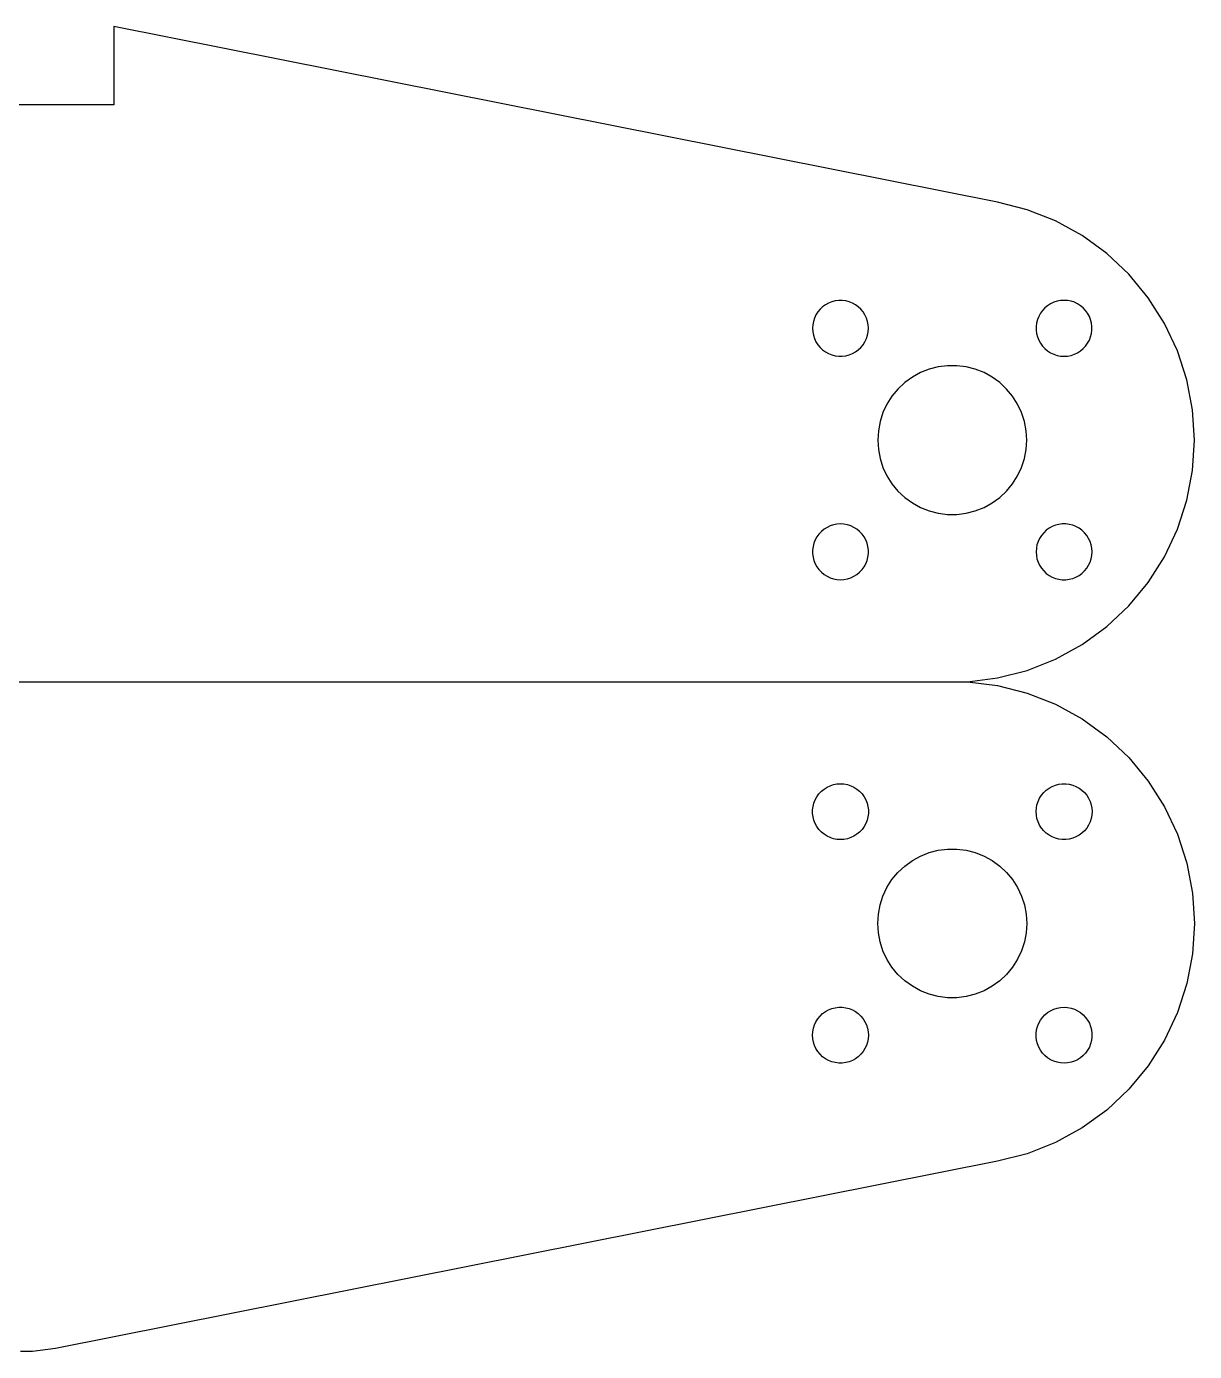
# Model space of a CAD drawing. Extents: x 0 to 499, y -2 to 80.
# Drawn here: x 436 to 498.7, y -1.8 to 69.3 of the extents above; entities that cross this region are included whole.
import ezdxf

# ---------------------------------------------------------------- set-up
doc = ezdxf.new("R2010")
doc.units = 0
doc.layers.add('LAYER_1', color=7, linetype='CONTINUOUS')

msp = doc.modelspace()

# ---------------------------------------------------------------- linework, layer by layer
at = {"layer": 'LAYER_1', "color": 7}
for p, q in [((488.141543, 59.8621), (440.705544, 69.293092)), ((440.705544, 69.293092), (440.705544, 65.092102)), ((440.705544, 65.092102), (390.705544, 65.092102)), ((489.722544, 59.456096), (488.141543, 59.8621)), ((491.240544, 58.855103), (489.722544, 59.456096)), ((492.671543, 58.068098), (491.240544, 58.855103)), ((493.992543, 57.109107), (492.671543, 58.068098)), ((495.182545, 55.991084), (493.992543, 57.109107)), ((496.222545, 54.733107), (495.182545, 55.991084)), ((478.612544, 54.119104), (478.491544, 53.974098)), ((478.749543, 54.248108), (478.612544, 54.119104)), ((478.901543, 54.35809), (478.749543, 54.248108)), ((479.066544, 54.449106), (478.901543, 54.35809)), ((479.241544, 54.519098), (479.066544, 54.449106)), ((479.424543, 54.5651), (479.241544, 54.519098)), ((479.611543, 54.589089), (479.424543, 54.5651)), ((479.799543, 54.589089), (479.611543, 54.589089)), ((479.986543, 54.5651), (479.799543, 54.589089)), ((480.169545, 54.519098), (479.986543, 54.5651)), ((480.344545, 54.449106), (480.169545, 54.519098)), ((480.509543, 54.35809), (480.344545, 54.449106)), ((480.661543, 54.248108), (480.509543, 54.35809)), ((480.798545, 54.119104), (480.661543, 54.248108)), ((480.919544, 53.974098), (480.798545, 54.119104)), ((490.678543, 54.185088), (490.549545, 54.048097)), ((490.823544, 54.306104), (490.678543, 54.185088)), ((490.982545, 54.406096), (490.823544, 54.306104)), ((491.153543, 54.487094), (490.982545, 54.406096)), ((491.332545, 54.54509), (491.153543, 54.487094)), ((491.517545, 54.580086), (491.332545, 54.54509)), ((491.705544, 54.592108), (491.517545, 54.579973)), ((491.893544, 54.580086), (491.705544, 54.592221)), ((492.078543, 54.54509), (491.893544, 54.580086)), ((492.257543, 54.487094), (492.078543, 54.54509)), ((492.428544, 54.406096), (492.257543, 54.487094)), ((492.587542, 54.306104), (492.428544, 54.406096)), ((492.732543, 54.185088), (492.587542, 54.306104)), ((492.861544, 54.048097), (492.732543, 54.185088)), ((497.097544, 53.3551), (496.222545, 54.733107)), ((478.252544, 53.465082), (478.217543, 53.280086)), ((478.310544, 53.644096), (478.252544, 53.465082)), ((478.391545, 53.815094), (478.310544, 53.644096)), ((478.491544, 53.974098), (478.391545, 53.815094)), ((481.019544, 53.815094), (480.919544, 53.974098)), ((481.100545, 53.644096), (481.019544, 53.815094)), ((481.158544, 53.465082), (481.100545, 53.644096)), ((481.193543, 53.280086), (481.158544, 53.465082)), ((490.232545, 53.373106), (490.208556, 53.186106)), ((490.278544, 53.556099), (490.232545, 53.373106)), ((490.348544, 53.731105), (490.278544, 53.556099)), ((490.439543, 53.896092), (490.348544, 53.731105)), ((490.549545, 54.048097), (490.439543, 53.896092)), ((492.971545, 53.896092), (492.861544, 54.048097)), ((493.062545, 53.731105), (492.971545, 53.896092)), ((493.132545, 53.556099), (493.062545, 53.731105)), ((493.178544, 53.373106), (493.132545, 53.556099)), ((493.202544, 53.186106), (493.178555, 53.373106)), ((497.792544, 51.87809), (497.097544, 53.3551)), ((478.205543, 53.092097), (478.217538, 52.904081)), ((478.217543, 53.280086), (478.205549, 53.092097)), ((478.217543, 52.904081), (478.252544, 52.719084)), ((478.252544, 52.719084), (478.310544, 52.540099)), ((481.100545, 52.540099), (481.158544, 52.719084)), ((481.158544, 52.719084), (481.193543, 52.904081)), ((481.193543, 52.904081), (481.205537, 53.092097)), ((481.205543, 53.092097), (481.193548, 53.280086)), ((490.208545, 53.186106), (490.208545, 52.998089)), ((490.208545, 52.998089), (490.232533, 52.811089)), ((490.232545, 52.811089), (490.278544, 52.628096)), ((493.132545, 52.628096), (493.178544, 52.811089)), ((493.178544, 52.811089), (493.202533, 52.998089)), ((493.202544, 52.998089), (493.202544, 53.186106)), ((478.310544, 52.540099), (478.391545, 52.3691)), ((478.391545, 52.3691), (478.491544, 52.210096)), ((478.491544, 52.210096), (478.612544, 52.065091)), ((478.612544, 52.065091), (478.749543, 51.936087)), ((478.749543, 51.936087), (478.901543, 51.826105)), ((480.509543, 51.826105), (480.661543, 51.936087)), ((480.661543, 51.936087), (480.798545, 52.065091)), ((480.798545, 52.065091), (480.919544, 52.210096)), ((480.919544, 52.210096), (481.019544, 52.3691)), ((481.019544, 52.3691), (481.100545, 52.540099)), ((490.278544, 52.628096), (490.348544, 52.45309)), ((490.348544, 52.45309), (490.439543, 52.288103)), ((490.439543, 52.288103), (490.549545, 52.136098)), ((490.549545, 52.136098), (490.678543, 51.999107)), ((490.678543, 51.999107), (490.823544, 51.87809)), ((492.587542, 51.87809), (492.732543, 51.999107)), ((492.732543, 51.999107), (492.861544, 52.136098)), ((492.861544, 52.136098), (492.971545, 52.288103)), ((492.971545, 52.288103), (493.062545, 52.45309)), ((493.062545, 52.45309), (493.132545, 52.628096)), ((478.901543, 51.826105), (479.066544, 51.735088)), ((479.066544, 51.735088), (479.241544, 51.665097)), ((479.241544, 51.665097), (479.424543, 51.619095)), ((479.424543, 51.619095), (479.611543, 51.595106)), ((479.611543, 51.595106), (479.799543, 51.595106)), ((479.799543, 51.595106), (479.986543, 51.619095)), ((479.986543, 51.619095), (480.169545, 51.665097)), ((480.169545, 51.665097), (480.344545, 51.735088)), ((480.344545, 51.735088), (480.509543, 51.826105)), ((490.823544, 51.87809), (490.982545, 51.778099)), ((490.982545, 51.778099), (491.153543, 51.697101)), ((491.153543, 51.697101), (491.332545, 51.639104)), ((491.332545, 51.639104), (491.517545, 51.604109)), ((491.517545, 51.604109), (491.705544, 51.591973)), ((491.705544, 51.592086), (491.893544, 51.604222)), ((491.893544, 51.604109), (492.078543, 51.639104)), ((492.078543, 51.639104), (492.257543, 51.697101)), ((492.257543, 51.697101), (492.428544, 51.778099)), ((492.428544, 51.778099), (492.587542, 51.87809)), ((498.297544, 50.325106), (497.792544, 51.87809)), ((484.002543, 50.711101), (483.562544, 50.469096)), ((484.469544, 50.896098), (484.002543, 50.711101)), ((484.955545, 51.021094), (484.469544, 50.896098)), ((485.454545, 51.084086), (484.955545, 51.021094)), ((485.956545, 51.084086), (485.454545, 51.084086)), ((486.455545, 51.021094), (485.956545, 51.084086)), ((486.941543, 50.896098), (486.455545, 51.021094)), ((487.408545, 50.711101), (486.941543, 50.896098)), ((487.848543, 50.469096), (487.408545, 50.711101)), ((482.789543, 49.830088), (482.469543, 49.443105)), ((483.155543, 50.174089), (482.789543, 49.830088)), ((483.562544, 50.469096), (483.155543, 50.174089)), ((488.255544, 50.174089), (487.848543, 50.469096)), ((488.621544, 49.830088), (488.255544, 50.174089)), ((488.941545, 49.443105), (488.621544, 49.830088)), ((498.602545, 48.721096), (498.297544, 50.325106)), ((482.469543, 49.443105), (482.200543, 49.019094)), ((489.210545, 49.019094), (488.941545, 49.443105)), ((481.986545, 48.564096), (481.831543, 48.087084)), ((482.200543, 49.019094), (481.986545, 48.564096)), ((489.424543, 48.564096), (489.210545, 49.019094)), ((489.579545, 48.087084), (489.424543, 48.564096)), ((498.705545, 47.092081), (498.602545, 48.721096)), ((481.831543, 48.087084), (481.737543, 47.593082)), ((489.673544, 47.593082), (489.579545, 48.087084)), ((481.737543, 47.593082), (481.705545, 47.092081)), ((481.705545, 47.092081), (481.737543, 46.591108)), ((489.705543, 47.092081), (489.673544, 47.593082)), ((489.673544, 46.591108), (489.705543, 47.092081)), ((498.602545, 45.463094), (498.705545, 47.092081)), ((481.737543, 46.591108), (481.831543, 46.097107)), ((489.579545, 46.097107), (489.673544, 46.591108)), ((481.831543, 46.097107), (481.986545, 45.620095)), ((481.986545, 45.620095), (482.200543, 45.165096)), ((489.210545, 45.165096), (489.424543, 45.620095)), ((489.424543, 45.620095), (489.579545, 46.097107)), ((482.200543, 45.165096), (482.469543, 44.741085)), ((488.941545, 44.741085), (489.210545, 45.165096)), ((498.297544, 43.859084), (498.602545, 45.463094)), ((482.469543, 44.741085), (482.789543, 44.354102)), ((482.789543, 44.354102), (483.155543, 44.010102)), ((488.255544, 44.010102), (488.621544, 44.354102)), ((488.621544, 44.354102), (488.941545, 44.741085)), ((483.155543, 44.010102), (483.562544, 43.715095)), ((483.562544, 43.715095), (484.002543, 43.473089)), ((484.002543, 43.473089), (484.469544, 43.288092)), ((486.941543, 43.288092), (487.408545, 43.473089)), ((487.408545, 43.473089), (487.848543, 43.715095)), ((487.848543, 43.715095), (488.255544, 44.010102)), ((497.792544, 42.3061), (498.297544, 43.859084)), ((484.469544, 43.288092), (484.955545, 43.163096)), ((484.955545, 43.163096), (485.454545, 43.100104)), ((485.454545, 43.100104), (485.956545, 43.100104)), ((485.956545, 43.100104), (486.455545, 43.163096)), ((486.455545, 43.163096), (486.941543, 43.288092)), ((478.549544, 42.048093), (478.439545, 41.896088)), ((478.678545, 42.185083), (478.549544, 42.048093)), ((478.823545, 42.3061), (478.678545, 42.185083)), ((478.982543, 42.406092), (478.823545, 42.3061)), ((479.153545, 42.487089), (478.982543, 42.406092)), ((479.332544, 42.545086), (479.153545, 42.487089)), ((479.517543, 42.580082), (479.332544, 42.545086)), ((479.705543, 42.592104), (479.517543, 42.579969)), ((479.893543, 42.580082), (479.705543, 42.592217)), ((480.078545, 42.545086), (479.893543, 42.580082)), ((480.257544, 42.487089), (480.078545, 42.545086)), ((480.428543, 42.406092), (480.257544, 42.487089)), ((480.587544, 42.3061), (480.428543, 42.406092)), ((480.732544, 42.185083), (480.587544, 42.3061)), ((480.861545, 42.048093), (480.732544, 42.185083)), ((480.971544, 41.896088), (480.861545, 42.048093)), ((490.491543, 41.974094), (490.391543, 41.81509)), ((490.612543, 42.1191), (490.491543, 41.974094)), ((490.749545, 42.248104), (490.612543, 42.1191)), ((490.901544, 42.358086), (490.749545, 42.248104)), ((491.066545, 42.449102), (490.901544, 42.358086)), ((491.241543, 42.519093), (491.066545, 42.449102)), ((491.424544, 42.565096), (491.241543, 42.519093)), ((491.611545, 42.589084), (491.424544, 42.565096)), ((491.799544, 42.589084), (491.611545, 42.589084)), ((491.986545, 42.565096), (491.799544, 42.589084)), ((492.169543, 42.519093), (491.986545, 42.565096)), ((492.344543, 42.449102), (492.169543, 42.519093)), ((492.509545, 42.358086), (492.344543, 42.449102)), ((492.661544, 42.248104), (492.509545, 42.358086)), ((492.798543, 42.1191), (492.661544, 42.248104)), ((492.919543, 41.974094), (492.798543, 42.1191)), ((493.019543, 41.81509), (492.919543, 41.974094)), ((497.097544, 40.82909), (497.792544, 42.3061)), ((478.232543, 41.373102), (478.208554, 41.186101)), ((478.278543, 41.556095), (478.232543, 41.373102)), ((478.348545, 41.731101), (478.278543, 41.556095)), ((478.439545, 41.896088), (478.348545, 41.731101)), ((481.062544, 41.731101), (480.971544, 41.896088)), ((481.132543, 41.556095), (481.062544, 41.731101)), ((481.178543, 41.373102), (481.132543, 41.556095)), ((481.202543, 41.186101), (481.178554, 41.373102)), ((490.217545, 41.280081), (490.20555, 41.092093)), ((490.252543, 41.465106), (490.217545, 41.280081)), ((490.310545, 41.644092), (490.252543, 41.465106)), ((490.391543, 41.81509), (490.310545, 41.644092)), ((493.100543, 41.644092), (493.019543, 41.81509)), ((493.158543, 41.465106), (493.100543, 41.644092)), ((493.193544, 41.280081), (493.158543, 41.465106)), ((493.205544, 41.092093), (493.19355, 41.280081)), ((478.208543, 41.186101), (478.208543, 40.998085)), ((478.208543, 40.998085), (478.232532, 40.811084)), ((478.232543, 40.811084), (478.278543, 40.628092)), ((478.278543, 40.628092), (478.348545, 40.453086)), ((481.062544, 40.453086), (481.132543, 40.628092)), ((481.132543, 40.628092), (481.178543, 40.811084)), ((481.178543, 40.811084), (481.202532, 40.998085)), ((481.202543, 40.998085), (481.202543, 41.186101)), ((490.205545, 41.092093), (490.217539, 40.904105)), ((490.217545, 40.904105), (490.252543, 40.719108)), ((490.252543, 40.719108), (490.310545, 40.540095)), ((493.100543, 40.540095), (493.158543, 40.719108)), ((493.158543, 40.719108), (493.193544, 40.904105)), ((493.193544, 40.904105), (493.205539, 41.092093)), ((496.222545, 39.451095), (497.097544, 40.82909)), ((478.348545, 40.453086), (478.439545, 40.288096)), ((478.439545, 40.288096), (478.549544, 40.136094)), ((478.549544, 40.136094), (478.678545, 39.999094)), ((478.678545, 39.999094), (478.823545, 39.878094)), ((478.823545, 39.878094), (478.982543, 39.778095)), ((480.428543, 39.778095), (480.587544, 39.878094)), ((480.587544, 39.878094), (480.732544, 39.999094)), ((480.732544, 39.999094), (480.861545, 40.136094)), ((480.861545, 40.136094), (480.971544, 40.288096)), ((480.971544, 40.288096), (481.062544, 40.453086)), ((490.310545, 40.540095), (490.391543, 40.369096)), ((490.391543, 40.369096), (490.491543, 40.210095)), ((490.491543, 40.210095), (490.612543, 40.065095)), ((490.612543, 40.065095), (490.749545, 39.936094)), ((490.749545, 39.936094), (490.901544, 39.826095)), ((492.509545, 39.826095), (492.661544, 39.936094)), ((492.661544, 39.936094), (492.798543, 40.065095)), ((492.798543, 40.065095), (492.919543, 40.210095)), ((492.919543, 40.210095), (493.019543, 40.369096)), ((493.019543, 40.369096), (493.100543, 40.540095)), ((478.982543, 39.778095), (479.153545, 39.697094)), ((479.153545, 39.697094), (479.332544, 39.639095)), ((479.332544, 39.639095), (479.517543, 39.604096)), ((479.517543, 39.604096), (479.705543, 39.592102)), ((479.705543, 39.592096), (479.893543, 39.604091)), ((479.893543, 39.604096), (480.078545, 39.639095)), ((480.078545, 39.639095), (480.257544, 39.697094)), ((480.257544, 39.697094), (480.428543, 39.778095)), ((490.901544, 39.826095), (491.066545, 39.735095)), ((491.066545, 39.735095), (491.241543, 39.665096)), ((491.241543, 39.665096), (491.424544, 39.619093)), ((491.424544, 39.619093), (491.611545, 39.595105)), ((491.611545, 39.595096), (491.799544, 39.595096)), ((491.799544, 39.595096), (491.986545, 39.619085)), ((491.986545, 39.619093), (492.169543, 39.665096)), ((492.169543, 39.665096), (492.344543, 39.735095)), ((492.344543, 39.735095), (492.509545, 39.826095)), ((495.182545, 38.193095), (496.222545, 39.451095)), ((493.992543, 37.075094), (495.182545, 38.193095)), ((492.671543, 36.116095), (493.992543, 37.075094)), ((491.240544, 35.329096), (492.671543, 36.116095)), ((489.722544, 34.728095), (491.240544, 35.329096)), ((486.521543, 34.118094), (488.141543, 34.322096)), ((488.141543, 34.322096), (489.722544, 34.728095)), ((344.889545, 34.118103), (486.521543, 34.118103)), ((486.521543, 34.118103), (488.141543, 33.914101)), ((488.141543, 33.914101), (489.722544, 33.508102)), ((489.722544, 33.508102), (491.240544, 32.907101)), ((491.240544, 32.907101), (492.671543, 32.120102)), ((492.671543, 32.120102), (493.992543, 31.161102)), ((493.992543, 31.161102), (495.182545, 30.043102)), ((495.182545, 30.043102), (496.222545, 28.785102)), ((478.823545, 28.358102), (478.982543, 28.458102)), ((478.982543, 28.458102), (479.153545, 28.539103)), ((479.153545, 28.539103), (479.332544, 28.597102)), ((479.332544, 28.597102), (479.517543, 28.632101)), ((479.517543, 28.632101), (479.705543, 28.644095)), ((479.705543, 28.644101), (479.893543, 28.632106)), ((479.893543, 28.632101), (480.078545, 28.597102)), ((480.078545, 28.597102), (480.257544, 28.539103)), ((480.257544, 28.539103), (480.428543, 28.458102)), ((480.428543, 28.458102), (480.587544, 28.358102)), ((490.901544, 28.410102), (491.066545, 28.501101)), ((491.066545, 28.501101), (491.241543, 28.571101)), ((491.241543, 28.571101), (491.424544, 28.617103)), ((491.424544, 28.617103), (491.611545, 28.641092)), ((491.611545, 28.641101), (491.799544, 28.641101)), ((491.799544, 28.641101), (491.986545, 28.617112)), ((491.986545, 28.617103), (492.169543, 28.571101)), ((492.169543, 28.571101), (492.344543, 28.501101)), ((492.344543, 28.501101), (492.509545, 28.410102)), ((496.222545, 28.785102), (497.097544, 27.407107)), ((478.278543, 27.608105), (478.348545, 27.783111)), ((478.348545, 27.783111), (478.439545, 27.948101)), ((478.439545, 27.948101), (478.549544, 28.100103)), ((478.549544, 28.100103), (478.678545, 28.237102)), ((478.678545, 28.237102), (478.823545, 28.358102)), ((480.587544, 28.358102), (480.732544, 28.237102)), ((480.732544, 28.237102), (480.861545, 28.100103)), ((480.861545, 28.100103), (480.971544, 27.948101)), ((480.971544, 27.948101), (481.062544, 27.783111)), ((481.062544, 27.783111), (481.132543, 27.608105)), ((490.310545, 27.696102), (490.391543, 27.867101)), ((490.391543, 27.867101), (490.491543, 28.026102)), ((490.491543, 28.026102), (490.612543, 28.171102)), ((490.612543, 28.171102), (490.749545, 28.300103)), ((490.749545, 28.300103), (490.901544, 28.410102)), ((492.509545, 28.410102), (492.661544, 28.300103)), ((492.661544, 28.300103), (492.798543, 28.171102)), ((492.798543, 28.171102), (492.919543, 28.026102)), ((492.919543, 28.026102), (493.019543, 27.867101)), ((493.019543, 27.867101), (493.100543, 27.696102)), ((478.208543, 27.238112), (478.232532, 27.425112)), ((478.208543, 27.050095), (478.208543, 27.238112)), ((478.232543, 26.863095), (478.208554, 27.050095)), ((478.232543, 27.425112), (478.278543, 27.608105)), ((481.132543, 27.608105), (481.178543, 27.425112)), ((481.178543, 27.425112), (481.202532, 27.238112)), ((481.202543, 27.050095), (481.178554, 26.863095)), ((481.202543, 27.238112), (481.202543, 27.050095)), ((490.205545, 27.144104), (490.217539, 27.332092)), ((490.217545, 26.956115), (490.20555, 27.144104)), ((490.217545, 27.332092), (490.252543, 27.517089)), ((490.252543, 27.517089), (490.310545, 27.696102)), ((493.100543, 27.696102), (493.158543, 27.517089)), ((493.158543, 27.517089), (493.193544, 27.332092)), ((493.193544, 27.332092), (493.205539, 27.144104)), ((493.205544, 27.144104), (493.19355, 26.956115)), ((497.097544, 27.407107), (497.792544, 25.930097)), ((478.278543, 26.680102), (478.232543, 26.863095)), ((478.348545, 26.505096), (478.278543, 26.680102)), ((478.439545, 26.340109), (478.348545, 26.505096)), ((478.549544, 26.188104), (478.439545, 26.340109)), ((480.971544, 26.340109), (480.861545, 26.188104)), ((481.062544, 26.505096), (480.971544, 26.340109)), ((481.132543, 26.680102), (481.062544, 26.505096)), ((481.178543, 26.863095), (481.132543, 26.680102)), ((490.252543, 26.771091), (490.217545, 26.956115)), ((490.310545, 26.592105), (490.252543, 26.771091)), ((490.391543, 26.421107), (490.310545, 26.592105)), ((490.491543, 26.262103), (490.391543, 26.421107)), ((493.019543, 26.421107), (492.919543, 26.262103)), ((493.100543, 26.592105), (493.019543, 26.421107)), ((493.158543, 26.771091), (493.100543, 26.592105)), ((493.193544, 26.956115), (493.158543, 26.771091)), ((478.678545, 26.051113), (478.549544, 26.188104)), ((478.823545, 25.930097), (478.678545, 26.051113)), ((478.982543, 25.830105), (478.823545, 25.930097)), ((479.153545, 25.749107), (478.982543, 25.830105)), ((479.332544, 25.691111), (479.153545, 25.749107)), ((479.517543, 25.656115), (479.332544, 25.691111)), ((479.705543, 25.644093), (479.517543, 25.656228)), ((479.893543, 25.656115), (479.705543, 25.64398)), ((480.078545, 25.691111), (479.893543, 25.656115)), ((480.257544, 25.749107), (480.078545, 25.691111)), ((480.428543, 25.830105), (480.257544, 25.749107)), ((480.587544, 25.930097), (480.428543, 25.830105)), ((480.732544, 26.051113), (480.587544, 25.930097)), ((480.861545, 26.188104), (480.732544, 26.051113)), ((490.612543, 26.117097), (490.491543, 26.262103)), ((490.749545, 25.988093), (490.612543, 26.117097)), ((490.901544, 25.878111), (490.749545, 25.988093)), ((491.066545, 25.787095), (490.901544, 25.878111)), ((491.241543, 25.717103), (491.066545, 25.787095)), ((491.424544, 25.671101), (491.241543, 25.717103)), ((491.611545, 25.647112), (491.424544, 25.671101)), ((491.799544, 25.647112), (491.611545, 25.647112)), ((491.986545, 25.671101), (491.799544, 25.647112)), ((492.169543, 25.717103), (491.986545, 25.671101)), ((492.344543, 25.787095), (492.169543, 25.717103)), ((492.509545, 25.878111), (492.344543, 25.787095)), ((492.661544, 25.988093), (492.509545, 25.878111)), ((492.798543, 26.117097), (492.661544, 25.988093)), ((492.919543, 26.262103), (492.798543, 26.117097)), ((497.792544, 25.930097), (498.297544, 24.377112)), ((484.002543, 24.763108), (484.469544, 24.948104)), ((484.469544, 24.948104), (484.955545, 25.073101)), ((484.955545, 25.073101), (485.454545, 25.136093)), ((485.454545, 25.136093), (485.956545, 25.136093)), ((485.956545, 25.136093), (486.455545, 25.073101)), ((486.455545, 25.073101), (486.941543, 24.948104)), ((486.941543, 24.948104), (487.408545, 24.763108)), ((482.789543, 23.882095), (483.155543, 24.226095)), ((483.155543, 24.226095), (483.562544, 24.521102)), ((483.562544, 24.521102), (484.002543, 24.763108)), ((487.408545, 24.763108), (487.848543, 24.521102)), ((487.848543, 24.521102), (488.255544, 24.226095)), ((488.255544, 24.226095), (488.621544, 23.882095)), ((498.297544, 24.377112), (498.602545, 22.773102)), ((482.200543, 23.071101), (482.469543, 23.495111)), ((482.469543, 23.495111), (482.789543, 23.882095)), ((488.621544, 23.882095), (488.941545, 23.495111)), ((488.941545, 23.495111), (489.210545, 23.071101)), ((481.986545, 22.616102), (482.200543, 23.071101)), ((489.210545, 23.071101), (489.424543, 22.616102)), ((498.602545, 22.773102), (498.705545, 21.144116)), ((481.737543, 21.645088), (481.831543, 22.13909)), ((481.831543, 22.13909), (481.986545, 22.616102)), ((489.424543, 22.616102), (489.579545, 22.13909)), ((489.579545, 22.13909), (489.673544, 21.645088)), ((481.705545, 21.144116), (481.737543, 21.645088)), ((489.673544, 21.645088), (489.705543, 21.144116)), ((481.737543, 20.643115), (481.705545, 21.144116)), ((481.831543, 20.149113), (481.737543, 20.643115)), ((489.673544, 20.643115), (489.579545, 20.149113)), ((489.705543, 21.144116), (489.673544, 20.643115)), ((498.705545, 21.144116), (498.602545, 19.515101)), ((481.986545, 19.672101), (481.831543, 20.149113)), ((489.579545, 20.149113), (489.424543, 19.672101)), ((482.200543, 19.217102), (481.986545, 19.672101)), ((482.469543, 18.793092), (482.200543, 19.217102)), ((489.210545, 19.217102), (488.941545, 18.793092)), ((489.424543, 19.672101), (489.210545, 19.217102)), ((498.602545, 19.515101), (498.297544, 17.911091)), ((482.789543, 18.406109), (482.469543, 18.793092)), ((488.941545, 18.793092), (488.621544, 18.406109)), ((483.155543, 18.062108), (482.789543, 18.406109)), ((483.562544, 17.767101), (483.155543, 18.062108)), ((488.255544, 18.062108), (487.848543, 17.767101)), ((488.621544, 18.406109), (488.255544, 18.062108)), ((498.297544, 17.911091), (497.792544, 16.358107)), ((484.002543, 17.525095), (483.562544, 17.767101)), ((484.469544, 17.340099), (484.002543, 17.525095)), ((484.955545, 17.215103), (484.469544, 17.340099)), ((485.454545, 17.152111), (484.955545, 17.215103)), ((485.956545, 17.152111), (485.454545, 17.152111)), ((486.455545, 17.215103), (485.956545, 17.152111)), ((486.941543, 17.340099), (486.455545, 17.215103)), ((487.408545, 17.525095), (486.941543, 17.340099)), ((487.848543, 17.767101), (487.408545, 17.525095)), ((478.749543, 16.30011), (478.901543, 16.410092)), ((478.901543, 16.410092), (479.066544, 16.501109)), ((479.066544, 16.501109), (479.241544, 16.5711)), ((479.241544, 16.5711), (479.424543, 16.617102)), ((479.424543, 16.617102), (479.611543, 16.641091)), ((479.611543, 16.641091), (479.799543, 16.641091)), ((479.799543, 16.641091), (479.986543, 16.617102)), ((479.986543, 16.617102), (480.169545, 16.5711)), ((480.169545, 16.5711), (480.344545, 16.501109)), ((480.344545, 16.501109), (480.509543, 16.410092)), ((480.509543, 16.410092), (480.661543, 16.30011)), ((490.823544, 16.358107), (490.982545, 16.458098)), ((490.982545, 16.458098), (491.153543, 16.539096)), ((491.153543, 16.539096), (491.332545, 16.597092)), ((491.332545, 16.597092), (491.517545, 16.632088)), ((491.517545, 16.632088), (491.705544, 16.644223)), ((491.705544, 16.644111), (491.893544, 16.631975)), ((491.893544, 16.632088), (492.078543, 16.597092)), ((492.078543, 16.597092), (492.257543, 16.539096)), ((492.257543, 16.539096), (492.428544, 16.458098)), ((492.428544, 16.458098), (492.587542, 16.358107)), ((478.252544, 15.517113), (478.310544, 15.696098)), ((478.310544, 15.696098), (478.391545, 15.867096)), ((478.391545, 15.867096), (478.491544, 16.0261)), ((478.491544, 16.0261), (478.612544, 16.171106)), ((478.612544, 16.171106), (478.749543, 16.30011)), ((480.661543, 16.30011), (480.798545, 16.171106)), ((480.798545, 16.171106), (480.919544, 16.0261)), ((480.919544, 16.0261), (481.019544, 15.867096)), ((481.019544, 15.867096), (481.100545, 15.696098)), ((481.100545, 15.696098), (481.158544, 15.517113)), ((490.278544, 15.608101), (490.348544, 15.783107)), ((490.348544, 15.783107), (490.439543, 15.948094)), ((490.439543, 15.948094), (490.549545, 16.100099)), ((490.549545, 16.100099), (490.678543, 16.23709)), ((490.678543, 16.23709), (490.823544, 16.358107)), ((492.587542, 16.358107), (492.732543, 16.23709)), ((492.732543, 16.23709), (492.861544, 16.100099)), ((492.861544, 16.100099), (492.971545, 15.948094)), ((492.971545, 15.948094), (493.062545, 15.783107)), ((493.062545, 15.783107), (493.132545, 15.608101)), ((497.792544, 16.358107), (497.097544, 14.881097)), ((478.205543, 15.144099), (478.217538, 15.332116)), ((478.217543, 14.956111), (478.205549, 15.144099)), ((478.217543, 15.332116), (478.252544, 15.517113)), ((478.252544, 14.771115), (478.217543, 14.956111)), ((481.158544, 15.517113), (481.193543, 15.332116)), ((481.193543, 14.956111), (481.158544, 14.771115)), ((481.193543, 15.332116), (481.205537, 15.144099)), ((481.205543, 15.144099), (481.193548, 14.956111)), ((490.208545, 15.238108), (490.232533, 15.425108)), ((490.208545, 15.050091), (490.208545, 15.238108)), ((490.232545, 14.863091), (490.208556, 15.050091)), ((490.232545, 15.425108), (490.278544, 15.608101)), ((493.132545, 15.608101), (493.178544, 15.425108)), ((493.178544, 15.425108), (493.202533, 15.238108)), ((493.202544, 15.050091), (493.178555, 14.863091)), ((493.202544, 15.238108), (493.202544, 15.050091)), ((478.310544, 14.592101), (478.252544, 14.771115)), ((478.391545, 14.421103), (478.310544, 14.592101)), ((478.491544, 14.262099), (478.391545, 14.421103)), ((478.612544, 14.117093), (478.491544, 14.262099)), ((480.919544, 14.262099), (480.798545, 14.117093)), ((481.019544, 14.421103), (480.919544, 14.262099)), ((481.100545, 14.592101), (481.019544, 14.421103)), ((481.158544, 14.771115), (481.100545, 14.592101)), ((490.278544, 14.680098), (490.232545, 14.863091)), ((490.348544, 14.505092), (490.278544, 14.680098)), ((490.439543, 14.340105), (490.348544, 14.505092)), ((490.549545, 14.1881), (490.439543, 14.340105)), ((492.971545, 14.340105), (492.861544, 14.1881)), ((493.062545, 14.505092), (492.971545, 14.340105)), ((493.132545, 14.680098), (493.062545, 14.505092)), ((493.178544, 14.863091), (493.132545, 14.680098)), ((497.097544, 14.881097), (496.222545, 13.50309)), ((478.749543, 13.988089), (478.612544, 14.117093)), ((478.901543, 13.878107), (478.749543, 13.988089)), ((479.066544, 13.78709), (478.901543, 13.878107)), ((479.241544, 13.717099), (479.066544, 13.78709)), ((479.424543, 13.671097), (479.241544, 13.717099)), ((479.611543, 13.647108), (479.424543, 13.671097)), ((479.799543, 13.647108), (479.611543, 13.647108)), ((479.986543, 13.671097), (479.799543, 13.647108)), ((480.169545, 13.717099), (479.986543, 13.671097)), ((480.344545, 13.78709), (480.169545, 13.717099)), ((480.509543, 13.878107), (480.344545, 13.78709)), ((480.661543, 13.988089), (480.509543, 13.878107)), ((480.798545, 14.117093), (480.661543, 13.988089)), ((490.678543, 14.051109), (490.549545, 14.1881)), ((490.823544, 13.930092), (490.678543, 14.051109)), ((490.982545, 13.830101), (490.823544, 13.930092)), ((491.153543, 13.749103), (490.982545, 13.830101)), ((491.332545, 13.691107), (491.153543, 13.749103)), ((491.517545, 13.656111), (491.332545, 13.691107)), ((491.705544, 13.644088), (491.517545, 13.656224)), ((491.893544, 13.656111), (491.705544, 13.643975)), ((492.078543, 13.691107), (491.893544, 13.656111)), ((492.257543, 13.749103), (492.078543, 13.691107)), ((492.428544, 13.830101), (492.257543, 13.749103)), ((492.587542, 13.930092), (492.428544, 13.830101)), ((492.732543, 14.051109), (492.587542, 13.930092)), ((492.861544, 14.1881), (492.732543, 14.051109)), ((496.222545, 13.50309), (495.182545, 12.245113)), ((495.182545, 12.245113), (493.992543, 11.127089)), ((493.992543, 11.127089), (492.671543, 10.168098)), ((492.671543, 10.168098), (491.240544, 9.381093)), ((491.240544, 9.381093), (489.722544, 8.780101)), ((489.722544, 8.780101), (488.141543, 8.374096)), ((488.141543, 8.374096), (437.579544, -1.678885)), ((436.333544, -1.835885), (435.705544, -1.835885)), ((437.579544, -1.678885), (436.333544, -1.835885))]:
    msp.add_line(p, q, dxfattribs=at)

doc.saveas('drawing.dxf')
